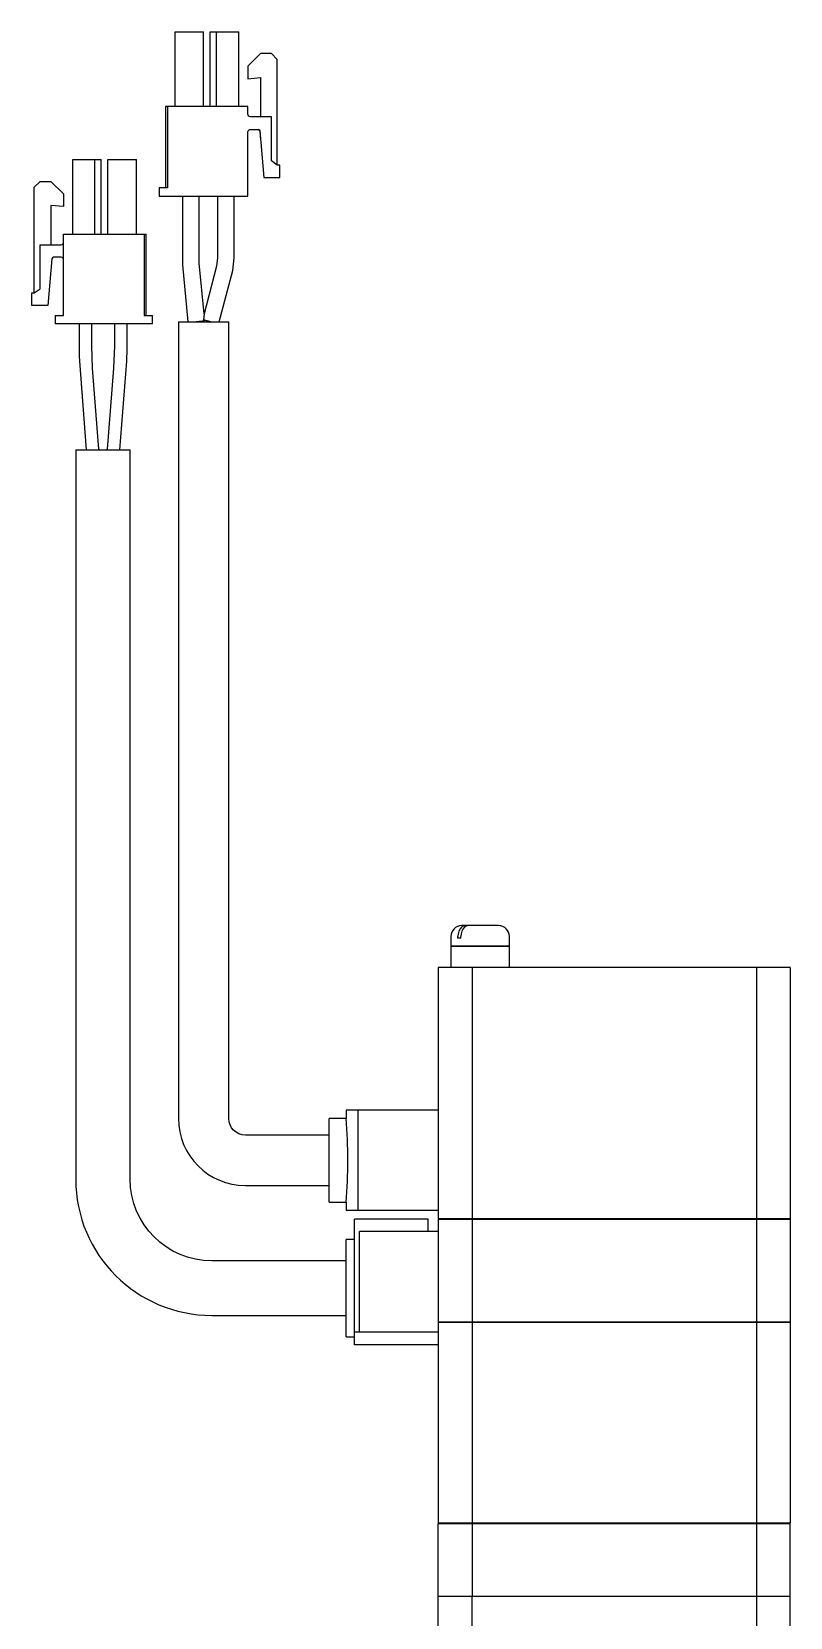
# Model space of a CAD drawing. Extents: x 0 to 1643, y -8 to 1285.
# Drawn here: x 676.2 to 766.7, y 218.5 to 407.6 of the extents above; entities that cross this region are included whole.
import ezdxf

# ---------------------------------------------------------------- set-up
doc = ezdxf.new("R2010")
doc.units = 0
doc.header["$LTSCALE"] = 0.5
doc.layers.add('MSM_CONTINUOUS', color=7, linetype='CONTINUOUS')

msp = doc.modelspace()

# ---------------------------------------------------------------- linework, layer by layer
at = {"layer": 'MSM_CONTINUOUS'}
for p, q in [((693.27, 398.7), (693.27, 407.6)), ((693.27, 407.6), (696.67, 407.6)), ((693.27, 398.7), (693.27, 407.6)), ((696.67, 398.7), (696.67, 407.6)), ((697.47, 398.7), (697.47, 407.6)), ((697.47, 407.6), (700.87, 407.6)), ((697.47, 398.7), (697.47, 407.6)), ((698.22, 398.7), (698.22, 407.6)), ((700.87, 398.7), (700.87, 407.6)), ((703.47, 405), (701.97, 403.5)), ((703.47, 405), (701.97, 403.5)), ((704.77, 405), (703.47, 405)), ((705.47, 404.3), (704.77, 405)), ((701.97, 403.5), (701.97, 402)), ((701.97, 403.5), (701.97, 402)), ((705.47, 391.7), (705.47, 404.3)), ((701.97, 402), (703.47, 402.13)), ((703.47, 402.13), (703.47, 397.45)), ((703.47, 402.13), (703.47, 397.45)), ((692.37, 398.7), (692.12, 398.7)), ((692.12, 398.7), (692.12, 389)), ((692.37, 398.7), (692.37, 389)), ((701.97, 398.7), (692.37, 398.7)), ((692.37, 398.7), (692.37, 389)), ((701.97, 397.75), (701.97, 398.7)), ((704.77, 397.45), (702.27, 397.45)), ((704.77, 392.2), (704.77, 397.45)), ((701.97, 388), (701.97, 395.65)), ((702.27, 395.95), (703.17, 395.95)), ((703.37, 395.77), (703.86, 390.2)), ((703.37, 395.77), (703.47, 394.62)), ((703.37, 395.77), (703.86, 390.2)), ((703.37, 395.77), (703.47, 394.62)), ((703.47, 394.62), (703.47, 394.62)), ((681.07, 383.45), (681.07, 392.35)), ((681.07, 392.35), (684.47, 392.35)), ((683.72, 383.45), (683.72, 392.35)), ((684.47, 383.45), (684.47, 392.35)), ((685.27, 392.35), (688.67, 392.35)), ((685.27, 383.45), (685.27, 392.35)), ((688.67, 383.45), (688.67, 392.35)), ((705.47, 391.7), (704.77, 392.2)), ((705.77, 391.7), (705.47, 391.7)), ((705.77, 390.2), (705.77, 391.7)), ((676.47, 389.05), (677.17, 389.75)), ((677.17, 389.75), (678.47, 389.75)), ((678.47, 389.75), (679.97, 388.25)), ((703.86, 390.2), (705.77, 390.2)), ((676.47, 376.45), (676.47, 389.05)), ((679.97, 388.25), (679.97, 386.75)), ((691.37, 389), (691.37, 388)), ((691.37, 389), (691.37, 388)), ((692.37, 389), (691.37, 389)), ((691.37, 388), (701.97, 388)), ((694.14, 388), (694.14, 380.1)), ((696.14, 380.1), (696.14, 388)), ((698.34, 388), (698.34, 380.64)), ((700.34, 380.64), (700.34, 388)), ((679.97, 386.75), (678.47, 386.88)), ((678.47, 386.88), (678.47, 382.2)), ((677.17, 382.2), (679.67, 382.2)), ((677.17, 376.95), (677.17, 382.2)), ((679.97, 383.45), (689.82, 383.45)), ((679.97, 373.75), (679.97, 383.45)), ((689.57, 383.45), (689.57, 373.75)), ((689.82, 373.75), (689.82, 383.45)), ((678.57, 380.52), (678.08, 374.95)), ((679.67, 380.7), (678.77, 380.7)), ((694.14, 380.1), (694.16, 379.81)), ((696.15, 380), (696.14, 380.1)), ((698.34, 380.64), (698.22, 379.63)), ((700.15, 379.13), (700.34, 380.64)), ((694.16, 379.81), (694.81, 373)), ((696.73, 373.95), (696.15, 380)), ((698.22, 379.63), (696.73, 373.95)), ((698.55, 373), (700.15, 379.13)), ((676.17, 376.45), (676.47, 376.45)), ((676.17, 374.95), (676.17, 376.45)), ((676.47, 376.45), (677.17, 376.95)), ((678.08, 374.95), (676.17, 374.95)), ((678.97, 373.75), (678.97, 372.75)), ((678.97, 373.75), (679.97, 373.75)), ((690.57, 372.75), (678.97, 372.75)), ((681.84, 372.75), (681.84, 369.12)), ((683.34, 370.12), (683.34, 372.75)), ((686.04, 372.75), (686.04, 370.12)), ((687.54, 369.15), (687.54, 372.75)), ((689.57, 373.75), (690.57, 373.75)), ((690.57, 372.75), (690.57, 373.75)), ((693.67, 373), (699.67, 373)), ((693.67, 373), (693.67, 278)), ((696.81, 373.1), (695.82, 373)), ((696.73, 373.95), (696.68, 373.22)), ((696.81, 373.19), (696.68, 373.22)), ((697.52, 373), (696.68, 373.22)), ((696.68, 373.22), (696.81, 373.19)), ((696.81, 373.19), (697.52, 373)), ((696.81, 373.1), (696.81, 373.19)), ((699.67, 278), (699.67, 373)), ((683.44, 367.49), (683.34, 370.12)), ((686.04, 370.12), (685.94, 367.49)), ((681.87, 368.32), (682.67, 357.75)), ((684.17, 357.81), (683.44, 367.49)), ((685.94, 367.49), (685.17, 357.81)), ((686.67, 357.75), (687.51, 368.29)), ((681.42, 357.75), (687.92, 357.75)), ((681.42, 357.75), (681.42, 270.75)), ((687.92, 270.75), (687.92, 357.75)), ((731.87, 301), (727.47, 301)), ((726.17, 299.7), (726.17, 298.55)), ((727.02, 299.5), (727.02, 299.7)), ((727.38, 299.5), (727.02, 299.5)), ((727.38, 299.5), (727.38, 299.7)), ((733.17, 298.55), (733.17, 299.7)), ((733.17, 298.55), (726.17, 298.55)), ((733.17, 298.5), (726.17, 298.5)), ((726.17, 298.5), (726.17, 296)), ((726.22, 298.55), (726.22, 298.5)), ((733.12, 298.5), (733.12, 298.55)), ((733.17, 296), (733.17, 298.5)), ((724.67, 296), (724.67, 266.05)), ((766.67, 296), (724.67, 296)), ((728.7, 296), (728.7, 266.05)), ((762.64, 296), (762.64, 266.05)), ((766.67, 296), (766.67, 266.05)), ((711.67, 268), (711.67, 278)), ((713.67, 278), (711.67, 278)), ((724.67, 279), (713.67, 279)), ((713.67, 279), (713.67, 278)), ((715.1, 267), (715.1, 279)), ((711.67, 276), (701.67, 276)), ((701.67, 270), (711.67, 270)), ((711.67, 268), (713.67, 268)), ((713.67, 268), (713.67, 267)), ((724.67, 267), (713.67, 267)), ((723.47, 266), (714.67, 266)), ((714.67, 251), (714.67, 266)), ((723.47, 264.5), (723.47, 266)), ((724.67, 266.05), (766.67, 266.05)), ((724.67, 266), (724.67, 229.75)), ((724.67, 266), (766.67, 266)), ((724.72, 266.05), (724.72, 266)), ((728.7, 266), (728.7, 253.75)), ((728.96, 266.05), (728.96, 266)), ((762.38, 266.05), (762.38, 266)), ((762.64, 266), (762.64, 253.75)), ((766.62, 266.05), (766.62, 266)), ((766.67, 266), (766.67, 253.75)), ((713.67, 251.93), (713.67, 263.57)), ((714.67, 263.57), (713.67, 263.57)), ((715.27, 252.5), (715.27, 264.5)), ((724.67, 264.5), (715.27, 264.5)), ((713.67, 261), (697.67, 261)), ((697.67, 254.5), (713.67, 254.5)), ((724.67, 253.75), (766.67, 253.75)), ((724.67, 253.7), (766.67, 253.7)), ((724.72, 253.75), (724.72, 253.7)), ((728.7, 253.7), (728.7, 229.75)), ((728.96, 253.75), (728.96, 253.7)), ((762.38, 253.75), (762.38, 253.7)), ((762.64, 253.7), (762.64, 229.75)), ((766.62, 253.75), (766.62, 253.7)), ((766.67, 253.7), (766.67, 229.75)), ((713.67, 251.93), (714.67, 251.93)), ((724.67, 252.5), (714.67, 252.5)), ((724.67, 251), (714.67, 251)), ((724.67, 229.75), (766.67, 229.75)), ((724.67, 229.7), (766.67, 229.7)), ((724.67, 214), (724.67, 229.7)), ((724.72, 229.75), (724.72, 229.7)), ((728.7, 229.7), (728.7, 221)), ((728.96, 229.75), (728.96, 229.7)), ((762.38, 229.75), (762.38, 229.7)), ((762.64, 229.7), (762.64, 221)), ((766.62, 229.75), (766.62, 229.7)), ((766.67, 214), (766.67, 229.7)), ((724.67, 221), (766.67, 221)), ((728.67, 221), (728.67, 216)), ((762.67, 216), (762.67, 221))]:
    msp.add_line(p, q, dxfattribs=at)
for points in [[(684.17, 357.81, 0), (684.17, 357.81, 0), (684.17, 357.81, 0), (684.17, 357.81, 0), (684.17, 357.8, 0), (684.17, 357.8, 0), (684.17, 357.8, 0), (684.17, 357.8, 0), (684.17, 357.8, 0), (684.17, 357.8, 0), (684.17, 357.8, 0), (684.17, 357.8, 0), (684.17, 357.8, 0), (684.17, 357.8, 0), (684.17, 357.8, 0), (684.17, 357.8, 0), (684.17, 357.8, 0), (684.17, 357.8, 0), (684.17, 357.8, 0), (684.17, 357.8, 0), (684.17, 357.8, 0), (684.17, 357.8, 0), (684.17, 357.8, 0), (684.17, 357.8, 0), (684.17, 357.8, 0), (684.17, 357.8, 0), (684.17, 357.8, 0), (684.17, 357.79, 0), (684.17, 357.79, 0), (684.17, 357.79, 0), (684.17, 357.79, 0), (684.17, 357.79, 0), (684.17, 357.79, 0), (684.17, 357.79, 0), (684.17, 357.79, 0), (684.17, 357.79, 0), (684.17, 357.79, 0), (684.17, 357.79, 0), (684.17, 357.79, 0), (684.17, 357.79, 0), (684.17, 357.79, 0), (684.17, 357.79, 0), (684.17, 357.79, 0), (684.16, 357.79, 0), (684.16, 357.79, 0), (684.16, 357.79, 0), (684.16, 357.79, 0), (684.16, 357.79, 0), (684.16, 357.79, 0), (684.16, 357.79, 0), (684.16, 357.78, 0), (684.16, 357.78, 0), (684.16, 357.78, 0), (684.16, 357.78, 0), (684.16, 357.78, 0), (684.16, 357.78, 0), (684.16, 357.78, 0), (684.16, 357.78, 0), (684.16, 357.78, 0), (684.16, 357.78, 0), (684.16, 357.78, 0), (684.16, 357.78, 0), (684.16, 357.78, 0), (684.16, 357.78, 0), (684.16, 357.78, 0), (684.16, 357.78, 0), (684.16, 357.78, 0), (684.16, 357.78, 0), (684.16, 357.78, 0), (684.16, 357.78, 0), (684.16, 357.78, 0), (684.16, 357.77, 0), (684.16, 357.77, 0), (684.16, 357.77, 0), (684.16, 357.77, 0), (684.16, 357.77, 0), (684.16, 357.77, 0), (684.16, 357.77, 0), (684.16, 357.77, 0), (684.16, 357.77, 0), (684.16, 357.77, 0), (684.16, 357.77, 0), (684.16, 357.77, 0), (684.16, 357.77, 0), (684.16, 357.77, 0), (684.16, 357.77, 0), (684.16, 357.77, 0), (684.16, 357.77, 0), (684.16, 357.77, 0), (684.16, 357.77, 0), (684.16, 357.77, 0), (684.15, 357.77, 0), (684.15, 357.77, 0), (684.15, 357.77, 0), (684.15, 357.76, 0), (684.15, 357.76, 0), (684.15, 357.76, 0), (684.15, 357.76, 0), (684.15, 357.76, 0), (684.15, 357.76, 0), (684.15, 357.76, 0), (684.15, 357.76, 0), (684.15, 357.76, 0), (684.15, 357.76, 0), (684.15, 357.76, 0), (684.15, 357.76, 0), (684.15, 357.76, 0), (684.15, 357.76, 0), (684.15, 357.76, 0), (684.15, 357.76, 0), (684.15, 357.76, 0), (684.15, 357.76, 0), (684.15, 357.76, 0), (684.15, 357.76, 0), (684.15, 357.76, 0), (684.15, 357.76, 0), (684.15, 357.75, 0), (684.15, 357.75, 0), (684.15, 357.75, 0), (684.15, 357.75, 0), (684.14, 357.75, 0), (684.14, 357.75, 0), (684.14, 357.75, 0), (684.14, 357.75, 0), (684.14, 357.75, 0), (684.14, 357.75, 0), (684.14, 357.75, 0), (684.14, 357.75, 0), (684.14, 357.75, 0)], [(685.2, 357.75, 0), (685.2, 357.75, 0), (685.2, 357.75, 0), (685.2, 357.75, 0), (685.2, 357.75, 0), (685.2, 357.75, 0), (685.2, 357.75, 0), (685.2, 357.75, 0), (685.2, 357.75, 0), (685.2, 357.75, 0), (685.2, 357.75, 0), (685.2, 357.75, 0), (685.2, 357.76, 0), (685.2, 357.76, 0), (685.19, 357.76, 0), (685.19, 357.76, 0), (685.19, 357.76, 0), (685.19, 357.76, 0), (685.19, 357.76, 0), (685.19, 357.76, 0), (685.19, 357.76, 0), (685.19, 357.76, 0), (685.19, 357.76, 0), (685.19, 357.76, 0), (685.19, 357.76, 0), (685.19, 357.76, 0), (685.19, 357.76, 0), (685.19, 357.76, 0), (685.19, 357.76, 0), (685.19, 357.76, 0), (685.19, 357.76, 0), (685.19, 357.76, 0), (685.19, 357.76, 0), (685.19, 357.77, 0), (685.19, 357.77, 0), (685.19, 357.77, 0), (685.19, 357.77, 0), (685.18, 357.77, 0), (685.18, 357.77, 0), (685.18, 357.77, 0), (685.18, 357.77, 0), (685.18, 357.77, 0), (685.18, 357.77, 0), (685.18, 357.77, 0), (685.18, 357.77, 0), (685.18, 357.77, 0), (685.18, 357.77, 0), (685.18, 357.77, 0), (685.18, 357.77, 0), (685.18, 357.77, 0), (685.18, 357.77, 0), (685.18, 357.77, 0), (685.18, 357.77, 0), (685.18, 357.77, 0), (685.18, 357.77, 0), (685.18, 357.78, 0), (685.18, 357.78, 0), (685.18, 357.78, 0), (685.18, 357.78, 0), (685.18, 357.78, 0), (685.18, 357.78, 0), (685.18, 357.78, 0), (685.18, 357.78, 0), (685.18, 357.78, 0), (685.18, 357.78, 0), (685.18, 357.78, 0), (685.18, 357.78, 0), (685.18, 357.78, 0), (685.18, 357.78, 0), (685.18, 357.78, 0), (685.18, 357.78, 0), (685.18, 357.78, 0), (685.18, 357.78, 0), (685.18, 357.78, 0), (685.18, 357.79, 0), (685.18, 357.79, 0), (685.18, 357.79, 0), (685.17, 357.79, 0), (685.17, 357.79, 0), (685.17, 357.79, 0), (685.17, 357.79, 0), (685.17, 357.79, 0), (685.17, 357.79, 0), (685.17, 357.79, 0), (685.17, 357.79, 0), (685.17, 357.79, 0), (685.17, 357.79, 0), (685.17, 357.79, 0), (685.17, 357.79, 0), (685.17, 357.79, 0), (685.17, 357.79, 0), (685.17, 357.79, 0), (685.17, 357.79, 0), (685.17, 357.79, 0), (685.17, 357.79, 0), (685.17, 357.79, 0), (685.17, 357.8, 0), (685.17, 357.8, 0), (685.17, 357.8, 0), (685.17, 357.8, 0), (685.17, 357.8, 0), (685.17, 357.8, 0), (685.17, 357.8, 0), (685.17, 357.8, 0), (685.17, 357.8, 0), (685.17, 357.8, 0), (685.17, 357.8, 0), (685.17, 357.8, 0), (685.17, 357.8, 0), (685.17, 357.8, 0), (685.17, 357.8, 0), (685.17, 357.8, 0), (685.17, 357.8, 0), (685.17, 357.8, 0), (685.17, 357.8, 0), (685.17, 357.8, 0), (685.17, 357.8, 0), (685.17, 357.8, 0), (685.17, 357.81, 0), (685.17, 357.81, 0), (685.17, 357.81, 0), (685.17, 357.81, 0), (685.17, 357.81, 0), (685.17, 357.81, 0), (685.17, 357.81, 0), (685.17, 357.81, 0), (685.17, 357.81, 0), (685.17, 357.81, 0), (685.17, 357.81, 0)]]:
    msp.add_polyline3d(points, dxfattribs=at)
at = {"layer": 'MSM_CONTINUOUS', "extrusion": (0, 0, -1)}
for centre, radius, start, end in [((-702.27, 397.75), 0.3, 270, 0), ((-702.27, 395.65), 0.3, 0, 90), ((-703.17, 395.75), 0.2, 90, 175), ((-703.17, 395.75), 0.2, 90, 175), ((-701.67, 278), 2, 270, 0), ((-697.67, 270.75), 9.75, 270, 0)]:
    msp.add_arc(centre, radius, start, end, dxfattribs=at)
at = {"layer": 'MSM_CONTINUOUS'}
for centre, radius, start, end in [((703.17, 395.75), 0.2, 5, 90), ((703.17, 395.75), 0.2, 5, 90), ((679.67, 382.5), 0.3, 270, 0), ((678.77, 380.5), 0.2, 90, 175), ((679.67, 380.4), 0.3, 0, 90), ((692.59, 369.12), 10.75, 180, 184.2892), ((676.79, 369.15), 10.75, 355.452, 0), ((727.47, 299.7), 1.3, 90, 180), ((728.43, 299.78), 1.41, 131.3743, 182.8178), ((728.76, 299.79), 1.39, 132.8199, 183.04), ((727.97, 300.25), 0.751, 91.7681, 128.8955), ((728.32, 300.25), 0.754, 95.8166, 131.8939), ((731.87, 299.7), 1.3, 0, 90), ((701.67, 278), 8, 180, 270), ((653.88, 273), 60, 355.2198, 4.7802), ((697.67, 270.75), 16.25, 180, 270)]:
    msp.add_arc(centre, radius, start, end, dxfattribs=at)

doc.saveas('drawing.dxf')
